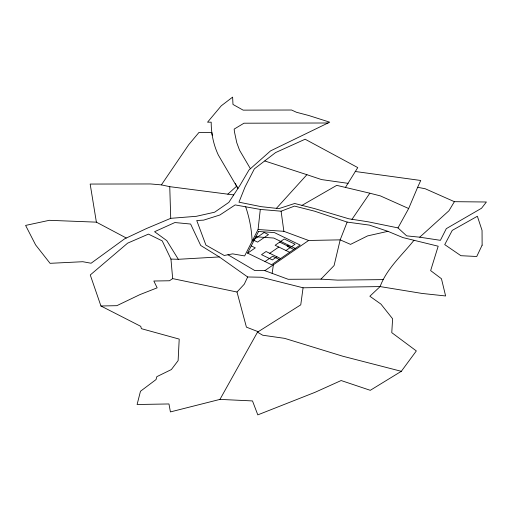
<?xml version="1.0" encoding="UTF-8"?>
<svg xmlns="http://www.w3.org/2000/svg" width="512" height="512" viewBox="0 0 512 512"><rect width="100%" height="100%" fill="white"/><g stroke="black" fill="none" stroke-linecap="round" stroke-linejoin="round"><path stroke-width="0.77" d="M258.093 229.504L260.294 209.427L235.162 204.915L219.872 215.002L203.661 220.122L196.742 220.518L205.907 245.075L224.218 255.482L232.646 253.862L244.64 255.942L258.093 229.504L283.872 231.322L308.634 240.474L340.186 239.859L350.547 244.384L367.584 235.904L387.91 231.328L402.906 237.581L438.182 246.208L430.643 270.605L441.459 278.746L445.613 295.962L422.17 293.459L380.102 286.579L303.072 287.789L261.165 277.229L247.661 276.979L219.296 256.934L200.704 245.466L190.611 224.038L174.874 222.541L154.579 231.712L166.765 240.602L178.33 259.296L219.296 256.934M303.072 287.789L300.755 304.851L257.491 332.173L219.962 399.392L170.419 411.917L168.96 403.955L137.101 404.506L140.474 391.264L156.026 379.571L156.832 376.666L171.354 369.568L178.118 360.64L179.213 339.098L141.363 328.666L140.762 326.342L100.934 305.99L90.266 274.976L127.642 243.142L148.442 234.118L162.221 240.883L170.95 259.078L172.672 278.611L169.472 280.762L153.837 281.018L157.158 287.834L139.923 294.611L116.832 305.677L100.934 305.99M272.154 273.363L273.376 264.787M387.91 231.328L369.434 225.114L347.149 222.093L340.186 239.859L334.08 265.562L320.966 279.13L288.198 279.296L264.851 270.662L308.634 240.474M345.446 187.424L357.76 167.59L305.126 139.226L275.578 152.582L254.362 168.87L245.005 187.066L238.963 202.182L261.184 206.662L278.886 208.614L294.675 203.488L314.579 208.602L348.883 218.81L368.294 221.824L397.984 227.898L406.669 235.872L419.731 237.19L440.397 240.326L446.31 228.646L481.523 208.256L486.4 202.003L454.394 201.683L425.242 188.762L417.645 187.283L408.666 208.531L397.984 227.898M417.645 187.283L420.736 180.48L355.2 171.482M247.661 276.979L244.275 284.186L237.005 292.026L246.419 327.142L258.195 331.718L257.491 332.173L262.726 335.226L284.627 338.355L342.784 356.224L401.318 371.309L416.333 350.931L391.77 332.646L392.608 318.778L380.96 304.128L369.856 296.243L380.102 286.579C386.848 268.39 402.176 255.142 413.971 240.282M235.238 183.437L237.92 188.486L218.349 155.085C213.536 144.826 211.155 133.51 211.194 122.182L207.552 122.189L221.267 105.811L232.621 97.126L232.979 104.454L243.149 110.138L291.584 110.016L296.48 112.275L308.813 115.52L329.696 122.176L270.554 150.886L248.992 169.978L239.962 185.382L228.832 202.394L214.624 212.205L196.371 216.301L170.72 218.33L146.4 228.57L124.64 238.816L91.091 263.238L82.79 261.715L50.061 263.322L35.616 244.915L25.6 225.414L49.306 220.314L96.384 222.15L126.246 237.984M454.394 201.683L448.928 210.765L419.731 237.19M96.384 222.15L90.163 184.058L150.579 183.955L161.395 184.883L188.71 144.698L198.982 132.429L211.814 132.403L212.211 135.245M351.955 219.379L369.85 193.21L380.371 195.898L408.666 208.531M276.416 208.326L306.906 174.694L321.542 179.584L348.122 183.347M227.808 194.163L236.698 186.138M247.635 253.152L255.29 247.872L251.219 245.901M269.728 253.306L278.81 247.046M264.992 261.542L272.646 256.262L279.258 259.456M288.64 245.235L287.181 246.24L293.792 249.44M276.896 256.774L272.358 259.904L261.51 254.662L266.054 251.526L280.576 258.547M285.984 250.509L295.066 244.25L284.218 239.002L275.136 245.267L289.658 252.288M401.318 371.309L370.285 390.317L341.139 380.538L315.034 392.314L257.805 414.874L252.493 400.928L219.962 399.392M301.984 205.37L336.73 185.357L369.85 193.21M260.294 209.427L281.094 211.194L294.528 206.08L314.656 211.206L347.149 222.093M383.29 279.603L337.53 280.122L320.966 279.13M265.094 270.496L254.848 270.586L227.955 254.765M328.038 122.989L243.981 123.206L234.17 129.094L234.426 131.744L236.762 142.675L239.552 150.221L250.413 168.723M170.95 259.078L178.33 259.296M255.859 236.787L273.779 238.048L295.251 248.429M161.395 184.883L169.754 186.669L233.69 194.925M172.672 278.611L237.005 292.026M264.806 160.986L306.906 174.694M279.68 242.138L290.522 247.379M245.677 206.803C249.434 217.907 251.68 229.542 252.109 241.267M281.094 211.194L283.872 231.322M169.754 186.669L170.72 218.33M482.125 245.165L476.742 256.499L460.909 255.699L444.73 244.621L452.25 230.387L477.37 216.25L482.048 230.4L482.125 245.165M258.56 231.482L247.552 253.114L271.603 264.736L300.16 245.05L274.406 232.595L258.56 231.482M264.141 232.493L253.235 240.006L257.574 242.106L268.48 234.592L264.141 232.493"/></g></svg>
